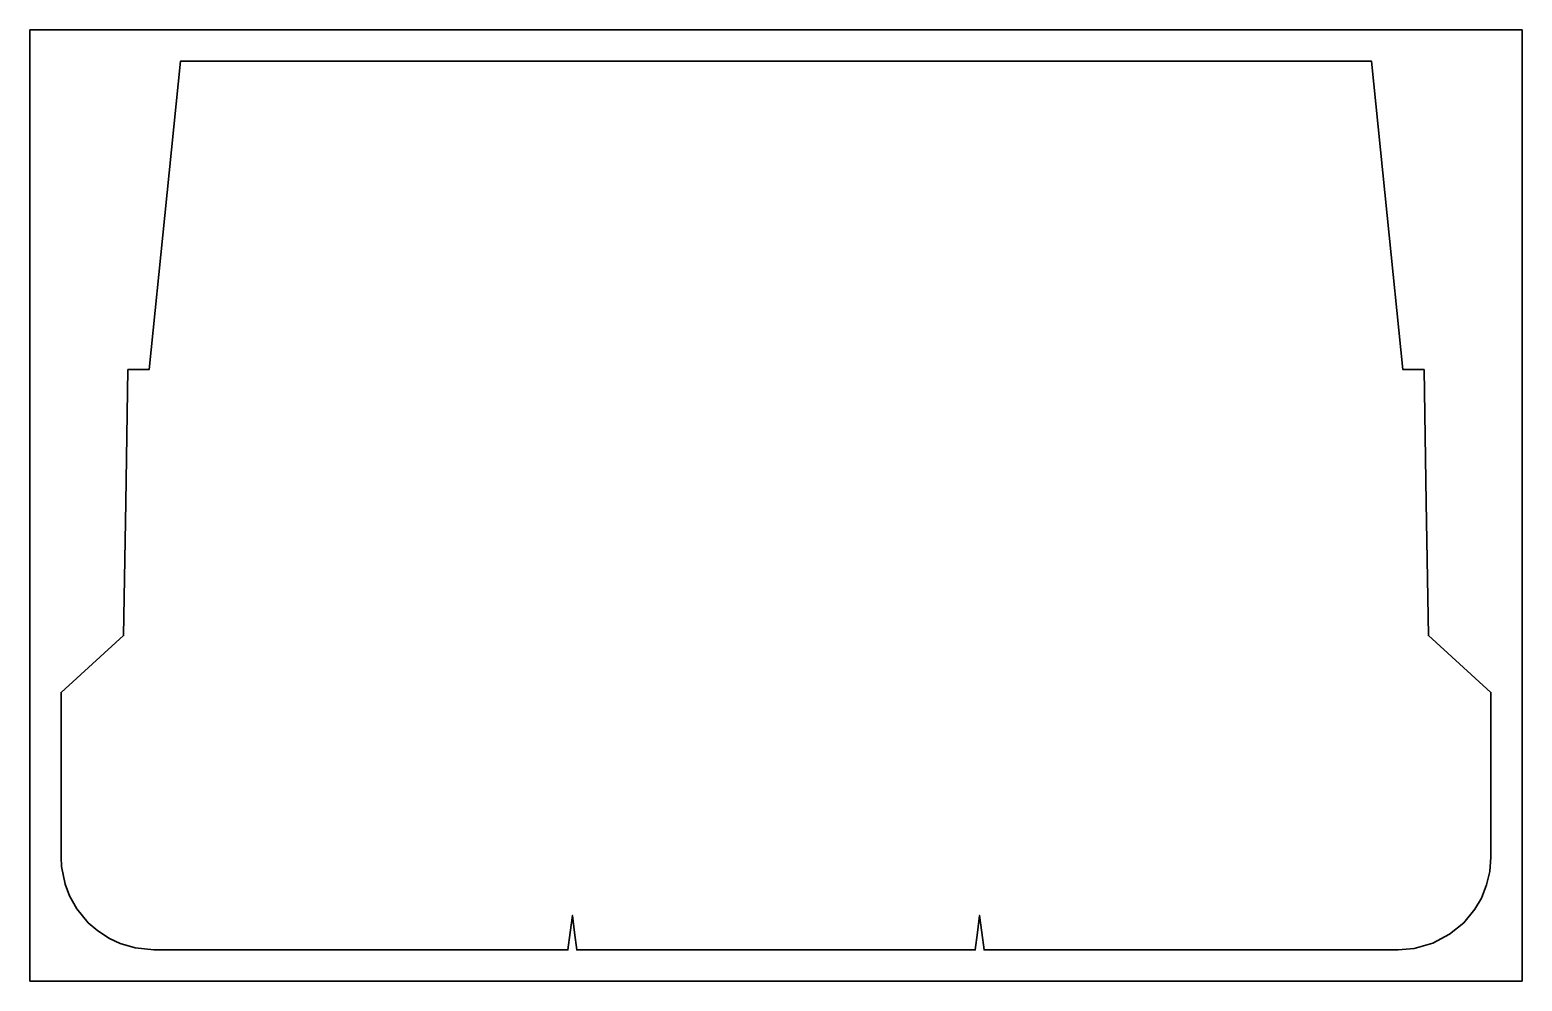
# Model space of a CAD drawing. Header units: millimetres. Extents: x -133 to 344, y -3 to 301.
import ezdxf

# ---------------------------------------------------------------- set-up
doc = ezdxf.new("R2010")
doc.units = ezdxf.units.MM
doc.header["$MEASUREMENT"] = 0
doc.layers.get('0').update_dxf_attribs({"lineweight": 0})
doc.layers.add('Safety', color=7, linetype='Continuous', lineweight=0)

msp = doc.modelspace()

# ---------------------------------------------------------------- linework, layer by layer
at = {"color": 240, "lineweight": 35, "true_color": 0xed2024}
msp.add_lwpolyline([(105.13, 290.52), (105.13, 290.52), (105.13, 290.52), (9.97, 290.52), (-85.2, 290.52), (-90.22, 241.24), (-95.24, 191.96), (-98.64, 191.96), (-102.04, 191.96), (-102.71, 149.46), (-103.39, 106.96), (-113.38, 97.87), (-123.37, 88.77), (-123.37, 62.46), (-123.37, 36.15), (-123.22, 33.15), (-122.1, 27.55), (-120.69, 23.81), (-118.31, 19.58), (-114.69, 15.2), (-111.67, 12.56), (-107.86, 10.1), (-104.53, 8.54), (-99.71, 7.12), (-93.74, 6.52), (-27.56, 6.52), (38.63, 6.52), (39.33, 12.02), (40.04, 17.52), (40.74, 12.02), (41.45, 6.52), (73.29, 6.52), (105.13, 6.52), (105.13, 6.52), (105.13, 6.52), (136.97, 6.52), (168.81, 6.52), (169.51, 12.02), (170.22, 17.52), (170.92, 12.02), (171.63, 6.52), (237.81, 6.52), (304, 6.52), (309.16, 6.97), (315.08, 8.66), (320.42, 11.48), (324.95, 15.2), (328.5, 19.49), (330.6, 23.09), (332.27, 27.27), (333.28, 31.61), (333.63, 36.15), (333.63, 62.46), (333.63, 88.77), (323.63, 97.87), (313.64, 106.96), (312.97, 149.46), (312.29, 191.96), (308.9, 191.96), (305.5, 191.96), (300.47, 241.24), (295.45, 290.52), (200.29, 290.52), (105.13, 290.52), (105.13, 290.52)], close=True, dxfattribs=at)
at = {"layer": 'Safety', "color": 240, "lineweight": 35, "true_color": 0xed2024}
msp.add_lwpolyline([(343.63, -3.48), (-133.37, -3.48), (-133.37, 300.52), (343.63, 300.52)], close=True, dxfattribs=at)

doc.saveas('drawing.dxf')
